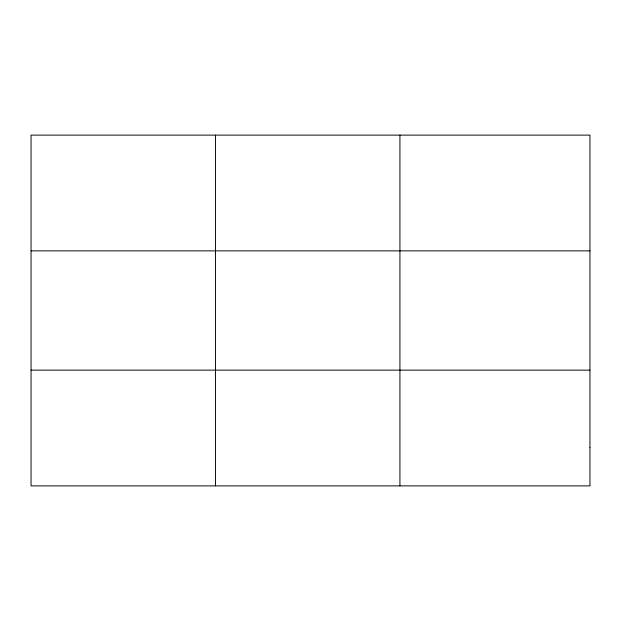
<?xml version="1.0" encoding="UTF-8"?>
<svg xmlns="http://www.w3.org/2000/svg" width="621" height="621" viewBox="0 0 621 621"><rect width="100%" height="100%" fill="white"/><g stroke="black" fill="none" stroke-linecap="round" stroke-linejoin="round"><path stroke-width="0.93" d="M215.487 485.878L215.487 135.122M399.924 485.878L399.924 135.122M31.05 250.868L589.95 250.868M31.05 370.132L589.95 370.132M589.95 447.299L589.95 485.878L31.05 485.878L31.05 135.122L589.95 135.122L589.95 447.299"/></g></svg>
